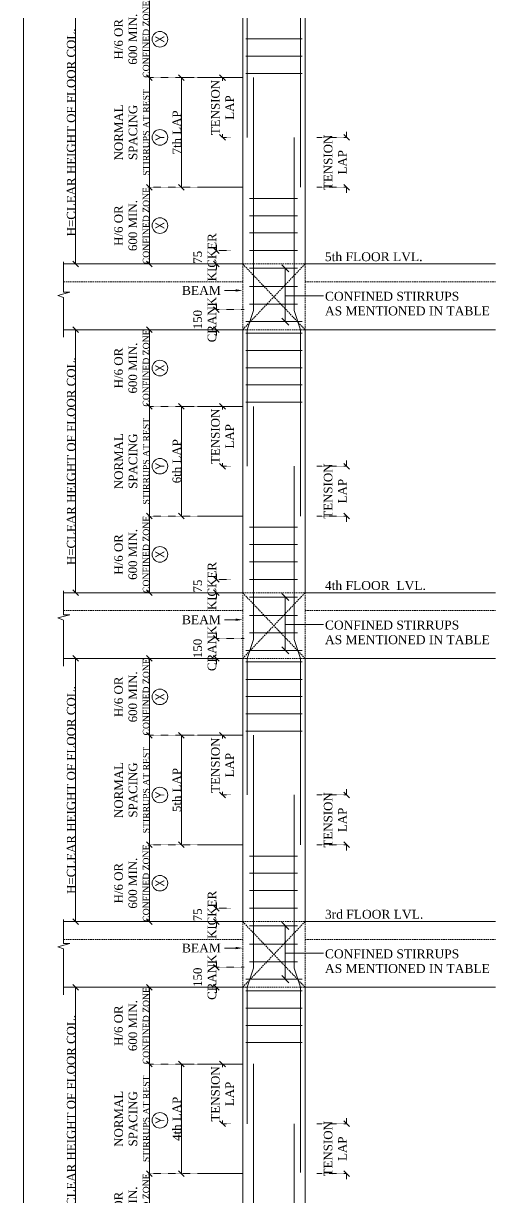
# Model space of a CAD drawing. Header units: metres. Extents: x 95882 to 260884, y 3603 to 81317.
# Drawn here: x 172587 to 176558, y 19469 to 29357 of the extents above; entities that cross this region are included whole.
import ezdxf
from ezdxf.enums import TextEntityAlignment as Align

# ---------------------------------------------------------------- set-up
doc = ezdxf.new("R2010")
doc.units = ezdxf.units.M
doc.header["$LTSCALE"] = 0.05
doc.header["$MEASUREMENT"] = 0
doc.linetypes.add('DOT2', pattern=[0.125, 0, -0.125])
doc.linetypes.add('HIDDEN', pattern=[0.375, 0.25, -0.125])
doc.layers.get('0').update_dxf_attribs({"linetype": 'CONTINUOUS', "lineweight": 0})
for name, color, linetype, lineweight in [('S-DIM SECTION', 7, 'CONTINUOUS', 0), ('S-SECTION', 5, 'CONTINUOUS', 5), ('S-SHEET', 251, 'CONTINUOUS', 0), ('S-STEEL - 1', 6, 'CONTINUOUS', 9), ('S-STEEL-1', 1, 'CONTINUOUS', 0), ('S-TEXT', 7, 'CONTINUOUS', 0), ('STRU.SECTION MARK', 7, 'CONTINUOUS', 0)]:
    doc.layers.add(name, color=color, linetype=linetype, lineweight=lineweight)
doc.styles.add('ROMANS', font='arial.ttf')
doc.styles.add('TEXT', font='times.ttf')

# ---------------------------------------------------------------- blocks, each defined once
blk = doc.blocks.new('_Oblique')
at = {"color": 0, "linetype": 'ByBlock', "lineweight": -2}
blk.add_line((-0.5, -0.5), (0.5, 0.5), dxfattribs=at)

msp = doc.modelspace()

# ---------------------------------------------------------------- linework, layer by layer
at = {"layer": 'S-DIM SECTION'}
for p, q in [((173025.3, 29547.2, -0.1), (173025.3, 27331, -0.1)), ((173646.5, 29547.2, -0.1), (173646.5, 28900.4, -0.1)), ((173646.5, 28900.6, -0.1), (173646.5, 27977.5, -0.1)), ((173914.7, 27977.5, -0.1), (173914.7, 28900.6, -0.1)), ((174261.1, 28900.6, -0.1), (174261.1, 28873.9, -0.1)), ((174261.1, 28397.1, -0.1), (174261.1, 28423.8, -0.1)), ((175305.5, 28397.2, -0.1), (175305.5, 28445.2, -0.1)), ((173646.5, 27331, -0.1), (173646.5, 27977.8, -0.1)), ((175305.5, 27977.7, -0.1), (175305.5, 27929.7, -0.1)), ((174209.4, 27443.7, -0.1), (174209.4, 27491.7, -0.1)), ((174209.4, 27331.2, -0.1), (174209.4, 27283.2, -0.1)), ((174209.4, 26946.5, -0.1), (174209.4, 26994.5, -0.1)), ((173025.3, 26777.9, -0.1), (173025.3, 24561.8, -0.1)), ((173646.5, 26777.9, -0.1), (173646.5, 26131.2, -0.1)), ((174209.4, 26777.8, -0.1), (174209.4, 26729.8, -0.1)), ((173646.5, 26131.4, -0.1), (173646.5, 25208.3, -0.1)), ((173914.7, 25208.3, -0.1), (173914.7, 26131.4, -0.1)), ((174261.1, 26131.4, -0.1), (174261.1, 26104.7, -0.1)), ((174261.1, 25627.9, -0.1), (174261.1, 25654.6, -0.1)), ((175305.5, 25628, -0.1), (175305.5, 25676, -0.1)), ((173646.5, 24561.8, -0.1), (173646.5, 25208.6, -0.1)), ((175305.5, 25208.4, -0.1), (175305.5, 25160.4, -0.1)), ((174209.4, 24674.4, -0.1), (174209.4, 24722.4, -0.1)), ((174209.4, 24561.9, -0.1), (174209.4, 24513.9, -0.1)), ((174209.4, 24177.2, -0.1), (174209.4, 24225.2, -0.1)), ((173025.3, 24008.7, -0.1), (173025.3, 21792.6, -0.1)), ((173646.5, 24008.7, -0.1), (173646.5, 23362, -0.1)), ((174209.4, 24008.6, -0.1), (174209.4, 23960.6, -0.1)), ((173646.5, 23362.2, -0.1), (173646.5, 22439.1, -0.1)), ((173914.7, 22439.1, -0.1), (173914.7, 23362.2, -0.1)), ((174261.1, 23362.2, -0.1), (174261.1, 23335.5, -0.1)), ((174261.1, 22858.6, -0.1), (174261.1, 22885.4, -0.1)), ((175305.5, 22858.8, -0.1), (175305.5, 22906.8, -0.1)), ((173646.5, 21792.6, -0.1), (173646.5, 22439.3, -0.1)), ((175305.5, 22439.2, -0.1), (175305.5, 22391.2, -0.1)), ((174209.4, 21905.2, -0.1), (174209.4, 21953.2, -0.1)), ((174209.4, 21792.7, -0.1), (174209.4, 21744.7, -0.1)), ((174209.4, 21408, -0.1), (174209.4, 21456, -0.1)), ((173025.3, 21239.5, -0.1), (173025.3, 19023.4, -0.1)), ((173646.5, 21239.5, -0.1), (173646.5, 20592.7, -0.1)), ((174209.4, 21239.4, -0.1), (174209.4, 21191.4, -0.1)), ((173646.5, 20593, -0.1), (173646.5, 19669.9, -0.1)), ((173914.7, 19669.9, -0.1), (173914.7, 20593, -0.1)), ((174261.1, 20593, -0.1), (174261.1, 20566.3, -0.1)), ((174261.1, 20089.4, -0.1), (174261.1, 20116.1, -0.1)), ((175305.5, 20089.5, -0.1), (175305.5, 20137.5, -0.1)), ((173646.5, 19023.4, -0.1), (173646.5, 19670.1, -0.1)), ((175305.5, 19670, -0.1), (175305.5, 19622, -0.1))]:
    msp.add_line(p, q, dxfattribs=at)
at = {"layer": 'S-DIM SECTION', "linetype": 'DOT2'}
for p, q in [((174023.7, 28900.5, -0.1), (173646.5, 28900.5, -0.1)), ((174023.7, 28900.5, -0.1), (173646.5, 28900.5, -0.1)), ((174083.6, 28900.5, -0.1), (173914.7, 28900.5, -0.1)), ((174331.5, 28900.5, -0.1), (174261.1, 28900.5, -0.1)), ((174331.5, 28397.2, -0.1), (174261.1, 28397.2, -0.1)), ((175055.3, 28397.2, -0.1), (175305.5, 28397.2, -0.1)), ((173887.2, 27977.7, -0.1), (173646.5, 27977.7, -0.1)), ((174083.6, 27977.7, -0.1), (173646.5, 27977.7, -0.1)), ((174083.6, 27977.7, -0.1), (173914.7, 27977.7, -0.1)), ((175055.3, 27977.7, -0.1), (175305.5, 27977.7, -0.1)), ((174331.5, 27443.7, -0.1), (174209.4, 27443.7, -0.1)), ((173053.3, 27331.2, -0.1), (173025.3, 27331.2, -0.1)), ((174083.6, 27331.2, -0.1), (173646.5, 27331.2, -0.1)), ((174331.5, 27331.2, -0.1), (174209.4, 27331.2, -0.1)), ((174444, 26946.5, -0.1), (174209.4, 26946.5, -0.1)), ((173110.6, 26777.8, -0.1), (173025.3, 26777.8, -0.1)), ((174083.6, 26777.8, -0.1), (173646.5, 26777.8, -0.1)), ((174444, 26777.8, -0.1), (174209.4, 26777.8, -0.1)), ((174023.7, 26131.3, -0.1), (173646.5, 26131.3, -0.1)), ((174023.7, 26131.3, -0.1), (173646.5, 26131.3, -0.1)), ((174083.6, 26131.3, -0.1), (173914.7, 26131.3, -0.1)), ((174331.5, 26131.3, -0.1), (174261.1, 26131.3, -0.1)), ((174331.5, 25628, -0.1), (174261.1, 25628, -0.1)), ((175055.3, 25628, -0.1), (175305.5, 25628, -0.1)), ((173887.2, 25208.4, -0.1), (173646.5, 25208.4, -0.1)), ((174083.6, 25208.4, -0.1), (173646.5, 25208.4, -0.1)), ((174083.6, 25208.4, -0.1), (173914.7, 25208.4, -0.1)), ((175055.3, 25208.4, -0.1), (175305.5, 25208.4, -0.1)), ((174331.5, 24674.4, -0.1), (174209.4, 24674.4, -0.1)), ((173053.3, 24561.9, -0.1), (173025.3, 24561.9, -0.1)), ((174083.6, 24561.9, -0.1), (173646.5, 24561.9, -0.1)), ((174331.5, 24561.9, -0.1), (174209.4, 24561.9, -0.1)), ((174444, 24177.2, -0.1), (174209.4, 24177.2, -0.1)), ((173110.6, 24008.6, -0.1), (173025.3, 24008.6, -0.1)), ((174083.6, 24008.6, -0.1), (173646.5, 24008.6, -0.1)), ((174444, 24008.6, -0.1), (174209.4, 24008.6, -0.1)), ((174023.7, 23362.1, -0.1), (173646.5, 23362.1, -0.1)), ((174023.7, 23362.1, -0.1), (173646.5, 23362.1, -0.1)), ((174083.6, 23362.1, -0.1), (173914.7, 23362.1, -0.1)), ((174331.5, 23362.1, -0.1), (174261.1, 23362.1, -0.1)), ((174331.5, 22858.8, -0.1), (174261.1, 22858.8, -0.1)), ((175055.3, 22858.8, -0.1), (175305.5, 22858.8, -0.1)), ((173887.2, 22439.2, -0.1), (173646.5, 22439.2, -0.1)), ((174083.6, 22439.2, -0.1), (173646.5, 22439.2, -0.1)), ((174083.6, 22439.2, -0.1), (173914.7, 22439.2, -0.1)), ((175055.3, 22439.2, -0.1), (175305.5, 22439.2, -0.1)), ((174331.5, 21905.2, -0.1), (174209.4, 21905.2, -0.1)), ((173053.3, 21792.7, -0.1), (173025.3, 21792.7, -0.1)), ((174083.6, 21792.7, -0.1), (173646.5, 21792.7, -0.1)), ((174331.5, 21792.7, -0.1), (174209.4, 21792.7, -0.1)), ((174444, 21408, -0.1), (174209.4, 21408, -0.1)), ((173110.6, 21239.4, -0.1), (173025.3, 21239.4, -0.1)), ((174083.6, 21239.4, -0.1), (173646.5, 21239.4, -0.1)), ((174444, 21239.4, -0.1), (174209.4, 21239.4, -0.1)), ((174023.7, 20592.9, -0.1), (173646.5, 20592.9, -0.1)), ((174023.7, 20592.9, -0.1), (173646.5, 20592.9, -0.1)), ((174083.6, 20592.9, -0.1), (173914.7, 20592.9, -0.1)), ((174331.5, 20592.9, -0.1), (174261.1, 20592.9, -0.1)), ((174331.5, 20089.5, -0.1), (174261.1, 20089.5, -0.1)), ((175055.3, 20089.5, -0.1), (175305.5, 20089.5, -0.1)), ((173887.2, 19670, -0.1), (173646.5, 19670, -0.1)), ((174083.6, 19670, -0.1), (173646.5, 19670, -0.1)), ((174083.6, 19670, -0.1), (173914.7, 19670, -0.1)), ((175055.3, 19670, -0.1), (175305.5, 19670, -0.1))]:
    msp.add_line(p, q, dxfattribs=at)
at = {"layer": 'S-SECTION', "linetype": 'ByBlock'}
for p, q in [((174430.9, 29547, -0.1), (174430.9, 27331.2, -0.1)), ((174955.9, 29547, -0.1), (174955.9, 27331.2, -0.1)), ((174083.8, 28900.5, -0.1), (174430.9, 28900.5, -0.1)), ((174083.8, 27977.7, -0.1), (174430.9, 27977.7, -0.1)), ((174430.9, 27670.5, -0.1), (174430.9, 27331.2, -0.1)), ((174955.9, 27670.5, -0.1), (174955.9, 27331.2, -0.1)), ((172923.2, 27093, -0.1), (172923.2, 27347.9, -0.1)), ((172923.2, 27331.2, -0.1), (174430.9, 27331.2, -0.1)), ((174955.9, 27331.2, -0.1), (176557.9, 27331.2, -0.1)), ((174955.9, 27331.2, -0.1), (176557.9, 27331.2, -0.1)), ((172874.8, 27066.1, -0.1), (172977.1, 27093, -0.1)), ((172977.1, 27093, -0.1), (172923.2, 27093, -0.1)), ((172923.2, 27048.6, -0.1), (172874.8, 27066.1, -0.1)), ((172923.2, 27029, -0.1), (172923.2, 27048.6, -0.1)), ((172923.2, 26714.3, -0.1), (172923.2, 27048.6, -0.1)), ((172923.2, 26777.8, -0.1), (174430.9, 26777.8, -0.1)), ((174430.9, 26777.8, -0.1), (174430.9, 24561.9, -0.1)), ((174955.9, 26777.8, -0.1), (174955.9, 24561.9, -0.1)), ((174955.9, 26777.8, -0.1), (176557.9, 26777.8, -0.1)), ((174083.8, 26131.3, -0.1), (174430.9, 26131.3, -0.1)), ((174083.8, 25208.4, -0.1), (174430.9, 25208.4, -0.1)), ((172923.2, 24376.6, -0.1), (172923.2, 24578.6, -0.1)), ((172923.2, 24561.9, -0.1), (174430.9, 24561.9, -0.1)), ((174955.9, 24561.9, -0.1), (176557.9, 24561.9, -0.1)), ((174955.9, 24561.9, -0.1), (176557.9, 24561.9, -0.1)), ((172874.8, 24349.7, -0.1), (172977.1, 24376.6, -0.1)), ((172923.2, 24332.2, -0.1), (172874.8, 24349.7, -0.1)), ((172977.1, 24376.6, -0.1), (172923.2, 24376.6, -0.1)), ((172923.2, 24312.6, -0.1), (172923.2, 24332.2, -0.1)), ((172923.2, 23945.1, -0.1), (172923.2, 24332.2, -0.1)), ((172923.2, 24008.6, -0.1), (174430.9, 24008.6, -0.1)), ((174430.9, 24008.6, -0.1), (174430.9, 21792.7, -0.1)), ((174955.9, 24008.6, -0.1), (174955.9, 21792.7, -0.1)), ((174955.9, 24008.6, -0.1), (176557.9, 24008.6, -0.1)), ((174083.8, 23362.1, -0.1), (174430.9, 23362.1, -0.1)), ((174083.8, 22439.2, -0.1), (174430.9, 22439.2, -0.1)), ((172923.2, 21607.4, -0.1), (172923.2, 21809.4, -0.1)), ((172923.2, 21792.7, -0.1), (174430.9, 21792.7, -0.1)), ((174955.9, 21792.7, -0.1), (176557.9, 21792.7, -0.1)), ((174955.9, 21792.7, -0.1), (176557.9, 21792.7, -0.1)), ((172874.8, 21580.5, -0.1), (172977.1, 21607.4, -0.1)), ((172923.2, 21563, -0.1), (172874.8, 21580.5, -0.1)), ((172977.1, 21607.4, -0.1), (172923.2, 21607.4, -0.1)), ((172923.2, 21543.3, -0.1), (172923.2, 21563, -0.1)), ((172923.2, 21175.9, -0.1), (172923.2, 21563, -0.1)), ((172923.2, 21239.4, -0.1), (174430.9, 21239.4, -0.1)), ((174430.9, 21239.4, -0.1), (174430.9, 19023.5, -0.1)), ((174430.9, 21239.4, -0.1), (174430.9, 20840.7, -0.1)), ((174955.9, 21239.4, -0.1), (174955.9, 19023.5, -0.1)), ((174955.9, 21239.4, -0.1), (174955.9, 20840.7, -0.1)), ((174955.9, 21239.4, -0.1), (176557.9, 21239.4, -0.1)), ((174083.8, 20592.9, -0.1), (174430.9, 20592.9, -0.1)), ((174083.8, 19670, -0.1), (174430.9, 19670, -0.1))]:
    msp.add_line(p, q, dxfattribs=at)
at = {"layer": 'S-SECTION', "color": 8, "linetype": 'HIDDEN', "ltscale": 1000}
for p, q in [((174955.9, 26777.8, -0.1), (174430.9, 27331.2, -0.1)), ((174430.9, 26777.8, -0.1), (174955.9, 27331.2, -0.1)), ((174430.9, 27331.2, -0.1), (174430.9, 26777.8, -0.1)), ((174430.9, 27331.2, -0.1), (174955.9, 27331.2, -0.1)), ((174955.9, 27331.2, -0.1), (174955.9, 26777.8, -0.1)), ((172923.2, 27181.2, -0.1), (174430.9, 27181.2, -0.1)), ((174955.9, 27181.2, -0.1), (176557.9, 27181.2, -0.1)), ((174430.9, 26777.8, -0.1), (174955.9, 26777.8, -0.1)), ((174955.9, 24008.6, -0.1), (174430.9, 24561.9, -0.1)), ((174430.9, 24008.6, -0.1), (174955.9, 24561.9, -0.1)), ((174430.9, 24561.9, -0.1), (174430.9, 24008.6, -0.1)), ((174430.9, 24561.9, -0.1), (174955.9, 24561.9, -0.1)), ((174955.9, 24561.9, -0.1), (174955.9, 24008.6, -0.1)), ((172923.2, 24411.9, -0.1), (174430.9, 24411.9, -0.1)), ((174955.9, 24411.9, -0.1), (176557.9, 24411.9, -0.1)), ((174430.9, 24008.6, -0.1), (174955.9, 24008.6, -0.1)), ((174955.9, 21239.4, -0.1), (174430.9, 21792.7, -0.1)), ((174430.9, 21239.4, -0.1), (174955.9, 21792.7, -0.1)), ((174430.9, 21792.7, -0.1), (174430.9, 21239.4, -0.1)), ((174430.9, 21792.7, -0.1), (174955.9, 21792.7, -0.1)), ((174955.9, 21792.7, -0.1), (174955.9, 21239.4, -0.1)), ((172923.2, 21642.7, -0.1), (174430.9, 21642.7, -0.1)), ((174955.9, 21642.7, -0.1), (176557.9, 21642.7, -0.1)), ((174430.9, 21239.4, -0.1), (174955.9, 21239.4, -0.1))]:
    msp.add_line(p, q, dxfattribs=at)
at = {"layer": 'S-SHEET', "color": 0}
msp.add_line((172586.8, 49003.5, -0.1), (172586.8, 8286.5, -0.1), dxfattribs=at)
msp.add_line((172586.8, 49003.5, -0.1), (172586.8, 8286.5, -0.1), dxfattribs=at)
at = {"layer": 'S-STEEL - 1'}
for p, q in [((174468.4, 29547, -0.1), (174468.4, 29267.9, -0.1)), ((174458.7, 29226.2, -0.1), (174931.5, 29226.2, -0.1)), ((174458.7, 29081.2, -0.1), (174931.5, 29081.2, -0.1)), ((174458.7, 28936.2, -0.1), (174931.5, 28936.2, -0.1)), ((174489.4, 27882.5, -0.1), (174893.4, 27882.5, -0.1)), ((174489.4, 27737.4, -0.1), (174893.4, 27737.4, -0.1)), ((174489.4, 27592.4, -0.1), (174893.4, 27592.4, -0.1)), ((174893.4, 27592.4, -0.1), (174489.4, 27592.4, -0.1)), ((174522.1, 27670.5, -0.1), (174522.1, 26938.9, -0.1)), ((174489.4, 27443.7, -0.1), (174893.4, 27443.7, -0.1)), ((174893.4, 27443.7, -0.1), (174489.4, 27443.7, -0.1)), ((174489.4, 27294.9, -0.1), (174893.4, 27294.9, -0.1)), ((174893.4, 27294.9, -0.1), (174489.4, 27294.9, -0.1)), ((174489.4, 27141.1, -0.1), (174893.4, 27141.1, -0.1)), ((174893.4, 27141.1, -0.1), (174489.4, 27141.1, -0.1)), ((174522.1, 26938.9, -0.1), (174468.4, 26777.8, -0.1)), ((174489.4, 26992.6, -0.1), (174893.4, 26992.6, -0.1)), ((174893.4, 26992.6, -0.1), (174489.4, 26992.6, -0.1)), ((174458.7, 26845.9, -0.1), (174931.5, 26845.9, -0.1)), ((174458.7, 26748.7, -0.1), (174931.5, 26748.7, -0.1)), ((174468.4, 26777.8, -0.1), (174468.4, 26498.7, -0.1)), ((174458.7, 26602.1, -0.1), (174931.5, 26602.1, -0.1)), ((174458.7, 26457, -0.1), (174931.5, 26457, -0.1)), ((174458.7, 26312, -0.1), (174931.5, 26312, -0.1)), ((174458.7, 26167, -0.1), (174931.5, 26167, -0.1)), ((174489.4, 25113.3, -0.1), (174893.4, 25113.3, -0.1)), ((174489.4, 24968.2, -0.1), (174893.4, 24968.2, -0.1)), ((174489.4, 24823.2, -0.1), (174893.4, 24823.2, -0.1)), ((174489.4, 24674.4, -0.1), (174893.4, 24674.4, -0.1)), ((174489.4, 24525.7, -0.1), (174893.4, 24525.7, -0.1)), ((174893.4, 24525.7, -0.1), (174489.4, 24525.7, -0.1)), ((174489.4, 24371.9, -0.1), (174893.4, 24371.9, -0.1)), ((174893.4, 24371.9, -0.1), (174489.4, 24371.9, -0.1)), ((174489.4, 24223.3, -0.1), (174893.4, 24223.3, -0.1)), ((174893.4, 24223.3, -0.1), (174489.4, 24223.3, -0.1)), ((174458.7, 24076.6, -0.1), (174931.5, 24076.6, -0.1)), ((174458.7, 23979.5, -0.1), (174931.5, 23979.5, -0.1)), ((174458.7, 23832.8, -0.1), (174931.5, 23832.8, -0.1)), ((174458.7, 23687.8, -0.1), (174931.5, 23687.8, -0.1)), ((174458.7, 23542.8, -0.1), (174931.5, 23542.8, -0.1)), ((174458.7, 23397.7, -0.1), (174931.5, 23397.7, -0.1)), ((174489.4, 22344, -0.1), (174893.4, 22344, -0.1)), ((174489.4, 22199, -0.1), (174893.4, 22199, -0.1)), ((174489.4, 22054, -0.1), (174893.4, 22054, -0.1)), ((174489.4, 21905.2, -0.1), (174893.4, 21905.2, -0.1)), ((174489.4, 21756.5, -0.1), (174893.4, 21756.5, -0.1)), ((174893.4, 21756.5, -0.1), (174489.4, 21756.5, -0.1)), ((174489.4, 21602.7, -0.1), (174893.4, 21602.7, -0.1)), ((174893.4, 21602.7, -0.1), (174489.4, 21602.7, -0.1)), ((174489.4, 21454.1, -0.1), (174893.4, 21454.1, -0.1)), ((174893.4, 21454.1, -0.1), (174489.4, 21454.1, -0.1)), ((174458.7, 21307.4, -0.1), (174931.5, 21307.4, -0.1)), ((174458.7, 21210.3, -0.1), (174931.5, 21210.3, -0.1)), ((174458.7, 21063.6, -0.1), (174931.5, 21063.6, -0.1)), ((174458.7, 20918.6, -0.1), (174931.5, 20918.6, -0.1)), ((174458.7, 20773.5, -0.1), (174931.5, 20773.5, -0.1))]:
    msp.add_line(p, q, dxfattribs=at)
at = {"layer": 'S-STEEL-1'}
for p, q in [((174918.4, 29547, -0.1), (174918.4, 27977.7, -0.1)), ((174468.4, 29268.5, -0.1), (174468.4, 28397.2, -0.1)), ((174522.1, 28900.5, -0.1), (174522.1, 26938.9, -0.1)), ((174864.7, 28397.2, -0.1), (174864.7, 26938.9, -0.1)), ((174864.7, 27670.5, -0.1), (174864.7, 26938.9, -0.1)), ((174864.7, 26938.9, -0.1), (174918.4, 26777.8, -0.1)), ((174918.4, 26777.8, -0.1), (174918.4, 25208.4, -0.1)), ((174468.4, 26499.2, -0.1), (174468.4, 25628, -0.1)), ((174522.1, 24169.7, -0.1), (174522.1, 26131.3, -0.1)), ((174864.7, 24169.7, -0.1), (174864.7, 25628, -0.1)), ((174468.4, 24008.6, -0.1), (174522.1, 24169.7, -0.1)), ((174918.4, 24008.6, -0.1), (174864.7, 24169.7, -0.1)), ((174468.4, 23729.4, -0.1), (174468.4, 24008.6, -0.1)), ((174918.4, 22439.2, -0.1), (174918.4, 24008.6, -0.1)), ((174468.4, 23730, -0.1), (174468.4, 22858.8, -0.1)), ((174522.1, 21400.5, -0.1), (174522.1, 23362.1, -0.1)), ((174864.7, 21400.5, -0.1), (174864.7, 22858.8, -0.1)), ((174468.4, 21239.4, -0.1), (174522.1, 21400.5, -0.1)), ((174918.4, 21239.4, -0.1), (174864.7, 21400.5, -0.1)), ((174468.4, 20089.5, -0.1), (174468.4, 21239.4, -0.1)), ((174918.4, 19678.9, -0.1), (174918.4, 21239.4, -0.1)), ((174522.1, 20595, -0.1), (174522.1, 18631.3, -0.1)), ((174864.7, 20089.5, -0.1), (174864.7, 18631.3, -0.1))]:
    msp.add_line(p, q, dxfattribs=at)
at = {"layer": 'S-TEXT'}
for centre in [(173734.5, 29223.8, -0.1), (173734.5, 28397.2, -0.1), (173734.5, 27654.4, -0.1), (173734.5, 26454.6, -0.1), (173734.5, 25628, -0.1), (173734.5, 24885.2, -0.1), (173734.5, 23685.3, -0.1), (173734.5, 22858.8, -0.1), (173734.5, 22116, -0.1), (173734.5, 20118.7, -0.1)]:
    msp.add_ellipse(centre, major_axis=(46.4, 46.4), ratio=1, start_param=5.497787, end_param=11.780972, dxfattribs=at)
at = {"layer": 'STRU.SECTION MARK', "ltscale": 0.1, "elevation": -0.1}
for points in [[(174788.9, 27294.9), (174788.9, 27063.9), (175109.8, 27063.9)], [(174370.9, 27108.1), (174306.7, 27108.1), (174277, 27108.1)], [(174788.9, 27141.1), (174788.9, 27063.9), (175109.8, 27063.9)], [(174788.9, 26845.9), (174788.9, 27063.9), (175109.8, 27063.9)], [(174788.9, 26992.6), (174788.9, 27063.9), (175109.8, 27063.9)], [(174788.9, 24525.7), (174788.9, 24294.7), (175109.8, 24294.7)], [(174370.9, 24334.9), (174306.7, 24334.9), (174277, 24334.9)], [(174788.9, 24371.9), (174788.9, 24294.7), (175109.8, 24294.7)], [(174788.9, 24076.6), (174788.9, 24294.7), (175109.8, 24294.7)], [(174788.9, 24223.3), (174788.9, 24294.7), (175109.8, 24294.7)], [(174788.9, 21756.5), (174788.9, 21525.4), (175109.8, 21525.4)], [(174370.9, 21569.7), (174306.7, 21569.7), (174277, 21569.7)], [(174788.9, 21602.7), (174788.9, 21525.4), (175109.8, 21525.4)], [(174788.9, 21307.4), (174788.9, 21525.4), (175109.8, 21525.4)], [(174788.9, 21454.1), (174788.9, 21525.4), (175109.8, 21525.4)]]:
    msp.add_lwpolyline(points, dxfattribs=at)
at = {"layer": 'STRU.SECTION MARK', "ltscale": 0.1}
for points in [[(174370.9, 27118.1, -0.1), (174430.9, 27108.1, -0.1), (174370.9, 27098.1, -0.1)], [(174370.9, 24344.9, -0.1), (174430.9, 24334.9, -0.1), (174370.9, 24324.9, -0.1)], [(174370.9, 21579.7, -0.1), (174430.9, 21569.7, -0.1), (174370.9, 21559.7, -0.1)]]:
    msp.add_solid(points, dxfattribs=at)

# ---------------------------------------------------------------- block references
at = {"layer": 'S-DIM SECTION', "xscale": 48, "yscale": 48, "zscale": 48}
for p, rotation in [((173646.5, 28900.5, -0.1), 270), ((173646.5, 28900.5, -0.1), 90), ((173914.7, 28900.5, -0.1), 90), ((174261.1, 28900.5, -0.1), 90), ((174261.1, 28397.2, -0.1), 270), ((175305.5, 28397.2, -0.1), 270), ((173646.5, 27977.7, -0.1), 90), ((173646.5, 27977.7, -0.1), 270), ((173914.7, 27977.7, -0.1), 270), ((175305.5, 27977.7, -0.1), 90), ((174209.4, 27443.7, -0.1), 270), ((173025.3, 27331.2, -0.1), 270), ((173646.5, 27331.2, -0.1), 270), ((174209.4, 27331.2, -0.1), 90), ((174209.4, 26946.5, -0.1), 270), ((173025.3, 26777.8, -0.1), 90), ((173646.5, 26777.8, -0.1), 90), ((174209.4, 26777.8, -0.1), 90), ((173646.5, 26131.3, -0.1), 270), ((173646.5, 26131.3, -0.1), 90), ((173914.7, 26131.3, -0.1), 90), ((174261.1, 26131.3, -0.1), 90), ((174261.1, 25628, -0.1), 270), ((175305.5, 25628, -0.1), 270), ((173646.5, 25208.4, -0.1), 90), ((173646.5, 25208.4, -0.1), 270), ((173914.7, 25208.4, -0.1), 270), ((175305.5, 25208.4, -0.1), 90), ((174209.4, 24674.4, -0.1), 270), ((173025.3, 24561.9, -0.1), 270), ((173646.5, 24561.9, -0.1), 270), ((174209.4, 24561.9, -0.1), 90), ((174209.4, 24177.2, -0.1), 270), ((173025.3, 24008.6, -0.1), 90), ((173646.5, 24008.6, -0.1), 90), ((174209.4, 24008.6, -0.1), 90), ((173646.5, 23362.1, -0.1), 270), ((173646.5, 23362.1, -0.1), 90), ((173914.7, 23362.1, -0.1), 90), ((174261.1, 23362.1, -0.1), 90), ((174261.1, 22858.8, -0.1), 270), ((175305.5, 22858.8, -0.1), 270), ((173646.5, 22439.2, -0.1), 90), ((173646.5, 22439.2, -0.1), 270), ((173914.7, 22439.2, -0.1), 270), ((175305.5, 22439.2, -0.1), 90), ((174209.4, 21905.2, -0.1), 270), ((173025.3, 21792.7, -0.1), 270), ((173646.5, 21792.7, -0.1), 270), ((174209.4, 21792.7, -0.1), 90), ((174209.4, 21408, -0.1), 270), ((173025.3, 21239.4, -0.1), 90), ((173646.5, 21239.4, -0.1), 90), ((174209.4, 21239.4, -0.1), 90), ((173646.5, 20592.9, -0.1), 270), ((173646.5, 20592.9, -0.1), 90), ((173914.7, 20592.9, -0.1), 90), ((174261.1, 20592.9, -0.1), 90), ((174261.1, 20089.5, -0.1), 270), ((175305.5, 20089.5, -0.1), 270), ((173646.5, 19670, -0.1), 90), ((173646.5, 19670, -0.1), 270), ((173914.7, 19670, -0.1), 270), ((175305.5, 19670, -0.1), 90)]:
    msp.add_blockref('_Oblique', p, dxfattribs=dict(at, rotation=rotation))
at = {"layer": 'STRU.SECTION MARK', "ltscale": 0.1, "xscale": 60, "yscale": 60, "zscale": 60}
for p, rotation in [((174788.9, 27294.9, -0.1), 90), ((174788.9, 26845.9, -0.1), 270), ((174788.9, 24525.7, -0.1), 90), ((174788.9, 24076.6, -0.1), 270), ((174788.9, 21756.5, -0.1), 90), ((174788.9, 21307.4, -0.1), 270)]:
    msp.add_blockref('_Oblique', p, dxfattribs=dict(at, rotation=rotation))

# ---------------------------------------------------------------- texts
at = {"layer": 'S-DIM SECTION', "char_height": 72, "attachment_point": 5, "rotation": 90, "style": 'TEXT'}
for s, insert in [('\\A1;{\\A1;H/6 OR\\P600 MIN.\\P\\H0.75x;CONFINED ZONE}', (173497.9, 29223.8, -0.1)), ('\\A1;H=CLEAR HEIGHT OF FLOOR COL.', (172988.4, 28439.1, -0.1)), ('\\A1;TENSION\\PLAP', (174261.1, 28648.9, -0.1)), ('\\A1;NORMAL \\PSPACING\\P{\\H0.75x;STIRRUPS AT REST}', (173498.8, 28439.1, -0.1)), ('\\A1;7th LAP', (173877, 28439.1, -0.1)), ('\\A1;TENSION\\PLAP', (175209.4, 28187.4, -0.1)), ('\\A1;{\\A1;H/6 OR\\P600 MIN.\\P\\H0.75x;CONFINED ZONE}', (173497.9, 27654.4, -0.1)), ('\\A1;75\\PKICKER', (174112.5, 27387.4, -0.1)), ('\\A1;150\\PCRANK', (174112.5, 26862.1, -0.1)), ('\\A1;{\\A1;H/6 OR\\P600 MIN.\\P\\H0.75x;CONFINED ZONE}', (173497.9, 26454.6, -0.1)), ('\\A1;H=CLEAR HEIGHT OF FLOOR COL.', (172988.4, 25669.9, -0.1)), ('\\A1;TENSION\\PLAP', (174261.1, 25879.6, -0.1)), ('\\A1;NORMAL \\PSPACING\\P{\\H0.75x;STIRRUPS AT REST}', (173498.8, 25669.9, -0.1)), ('\\A1;6th LAP', (173877.1, 25669.9, -0.1)), ('\\A1;TENSION\\PLAP', (175209.4, 25418.2, -0.1)), ('\\A1;{\\A1;H/6 OR\\P600 MIN.\\P\\H0.75x;CONFINED ZONE}', (173497.9, 24885.2, -0.1)), ('\\A1;75\\PKICKER', (174112.5, 24618.2, -0.1)), ('\\A1;150\\PCRANK', (174112.5, 24092.9, -0.1)), ('\\A1;{\\A1;H/6 OR\\P600 MIN.\\P\\H0.75x;CONFINED ZONE}', (173497.9, 23685.3, -0.1)), ('\\A1;H=CLEAR HEIGHT OF FLOOR COL.', (172988.4, 22900.6, -0.1)), ('\\A1;TENSION\\PLAP', (174261.1, 23110.4, -0.1)), ('\\A1;NORMAL \\PSPACING\\P{\\H0.75x;STIRRUPS AT REST}', (173498.8, 22900.6, -0.1)), ('\\A1;5th LAP', (173877.1, 22900.6, -0.1)), ('\\A1;TENSION\\PLAP', (175209.4, 22649, -0.1)), ('\\A1;{\\A1;H/6 OR\\P600 MIN.\\P\\H0.75x;CONFINED ZONE}', (173497.9, 22116, -0.1)), ('\\A1;75\\PKICKER', (174112.5, 21849, -0.1)), ('\\A1;150\\PCRANK', (174112.5, 21323.7, -0.1)), ('\\A1;{\\A1;H/6 OR\\P600 MIN.\\P\\H0.75x;CONFINED ZONE}', (173497.9, 20916.1, -0.1)), ('\\A1;H=CLEAR HEIGHT OF FLOOR COL.', (172988.4, 20131.4, -0.1)), ('\\A1;TENSION\\PLAP', (174261.1, 20341.2, -0.1)), ('\\A1;NORMAL \\PSPACING\\P{\\H0.75x;STIRRUPS AT REST}', (173498.8, 20131.4, -0.1)), ('\\A1;4th LAP', (173877.4, 20131.4, -0.1)), ('\\A1;TENSION\\PLAP', (175209.4, 19879.8, -0.1)), ('\\A1;{\\A1;H/6 OR\\P600 MIN.\\P\\H0.75x;CONFINED ZONE}', (173497.9, 19346.7, -0.1))]:
    msp.add_mtext(s, dxfattribs=dict(at, insert=insert))
at = {"layer": 'S-TEXT', "style": 'ROMANS', "width": 0.8}
for s, p in [('X', (173734.5, 29223.8, -0.1)), ('Y', (173734.5, 28397.2, -0.1)), ('X', (173734.5, 27654.4, -0.1)), ('X', (173734.5, 26454.6, -0.1)), ('Y', (173734.5, 25628, -0.1)), ('X', (173734.5, 24885.2, -0.1)), ('X', (173734.5, 23685.3, -0.1)), ('Y', (173734.5, 22858.8, -0.1)), ('X', (173734.5, 22116, -0.1)), ('Y', (173734.5, 20118.7, -0.1))]:
    msp.add_text(s, height=75, rotation=90, dxfattribs=at).set_placement(p, align=Align.MIDDLE_CENTER)
at = {"layer": 'S-TEXT', "color": 7, "style": 'TEXT'}
for s, p in [('5th FLOOR LVL.', (175123, 27355.1, -0.1)), ('BEAM', (173920, 27070.7, -0.1)), ('CONFINED STIRRUPS', (175123, 27021.8, -0.1)), ('AS MENTIONED IN TABLE', (175123, 26898.1, -0.1)), ('4th FLOOR  LVL.', (175123, 24585.9, -0.1)), ('BEAM', (173920, 24297.5, -0.1)), ('CONFINED STIRRUPS', (175123, 24252.5, -0.1)), ('AS MENTIONED IN TABLE', (175123, 24128.9, -0.1)), ('3rd FLOOR LVL.', (175123, 21816.7, -0.1)), ('BEAM', (173920, 21532.3, -0.1)), ('CONFINED STIRRUPS', (175123, 21483.3, -0.1)), ('AS MENTIONED IN TABLE', (175123, 21359.7, -0.1))]:
    msp.add_text(s, height=75, dxfattribs=at).set_placement(p)

doc.saveas('drawing.dxf')
